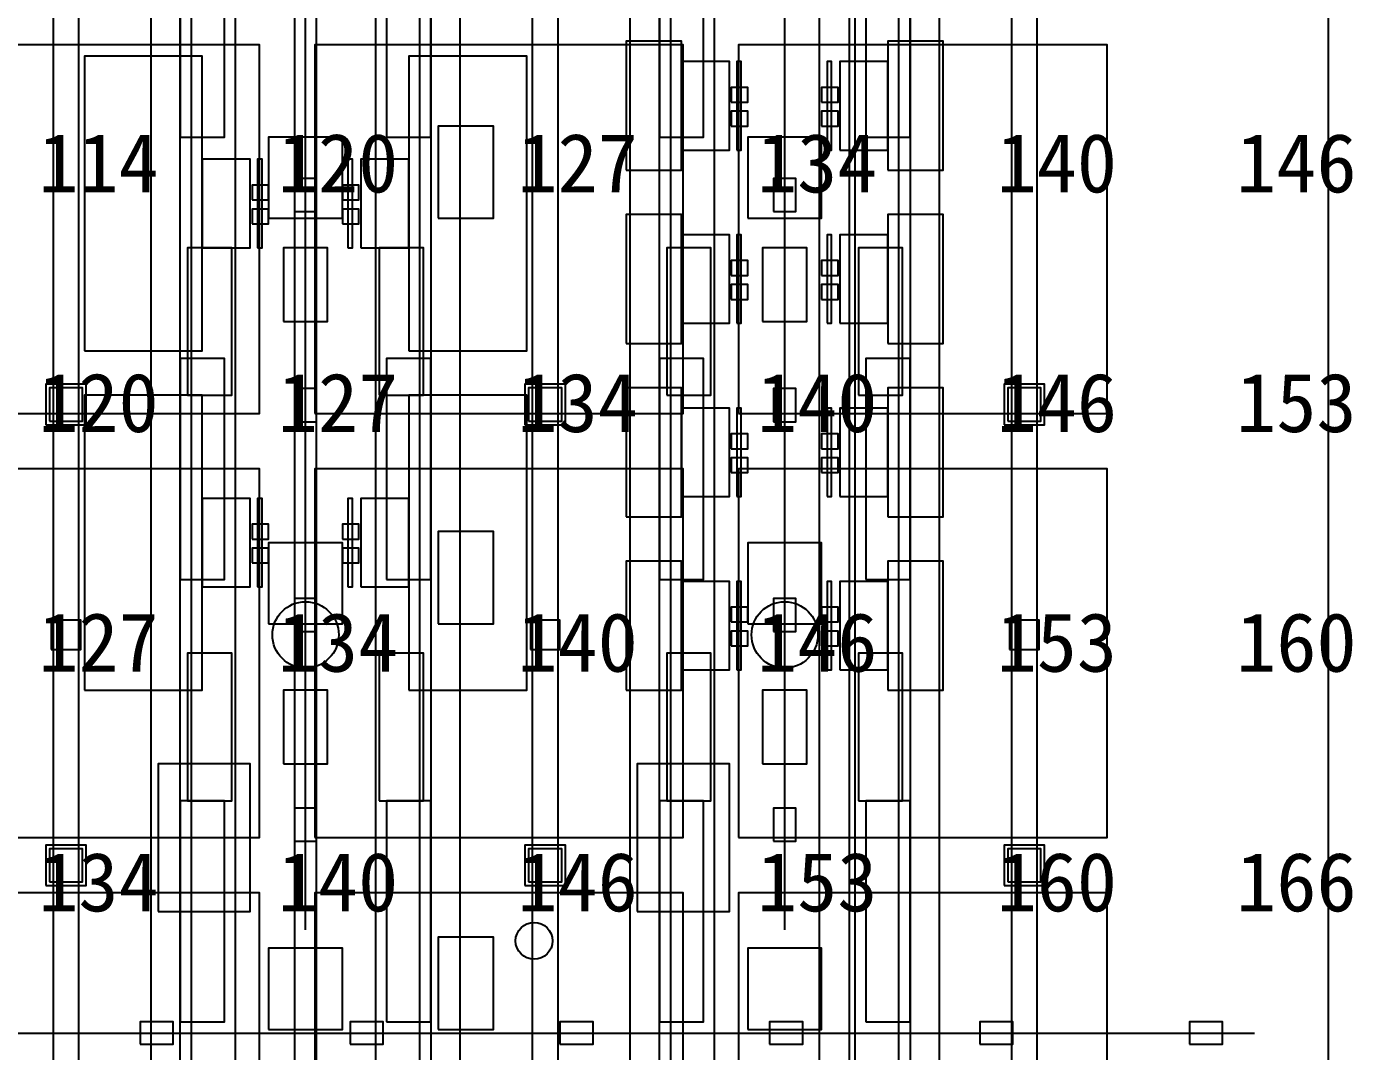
# Model space of a CAD drawing. Header units: metres. Extents: x -1640 to 1560, y -268 to 2338.
# Drawn here: x -34.32 to 1.65, y 2042.2 to 2070 of the extents above; entities that cross this region are included whole.
import ezdxf

# ---------------------------------------------------------------- set-up
doc = ezdxf.new("R2010")
doc.units = ezdxf.units.M
for name, color, linetype in [('1F_CHL', 4, 'Continuous'), ('1F_PUMP', 2, 'Continuous'), ('1F_SCR', 3, 'Continuous'), ('1F_STRUCT_COLUMN', 8, 'Continuous'), ('1F_ZONE', 3, 'Continuous'), ('2F_CSF_LATERAL_RACK_CONCEPT', 9, 'Continuous'), ('2F_RFG', 5, 'Continuous'), ('2F_STRUCT_COLUMN', 8, 'Continuous'), ('2F_VMB', 6, 'Continuous'), ('2F_ZONE', 3, 'Continuous'), ('3F_CLEANROOM_OVERHEAD_PIPE_DUCT_CONCEPT', 9, 'Continuous'), ('3F_EHS_EGRESS_DIST_M', 2, 'Continuous'), ('3F_EHS_EXTINGUISHER_HYDRANT_CABINET_CONCEPT', 1, 'Continuous'), ('3F_EHS_GAS_DETECTOR', 6, 'Continuous'), ('3F_FOUP', 5, 'Continuous'), ('3F_IMP', 1, 'Continuous'), ('3F_METRO', 2, 'Continuous'), ('3F_OHT', 9, 'Continuous'), ('3F_OHTV', 1, 'Continuous'), ('3F_STK', 3, 'Continuous'), ('3F_STRUCT_COLUMN', 8, 'Continuous'), ('3F_TBAR', 6, 'Continuous'), ('3F_ZONE', 3, 'Continuous'), ('4F_FFU', 1, 'Continuous'), ('4F_STRUCT_PLENUM_TRUSS_CONCEPT', 9, 'Continuous'), ('4F_ZONE', 3, 'Continuous'), ('5F_CHL', 4, 'Continuous'), ('5F_PUMP', 2, 'Continuous'), ('5F_SCR', 3, 'Continuous'), ('5F_STRUCT_COLUMN', 8, 'Continuous'), ('5F_ZONE', 3, 'Continuous'), ('6F_CSF_LATERAL_RACK_CONCEPT', 9, 'Continuous'), ('6F_RFG', 5, 'Continuous'), ('6F_STRUCT_COLUMN', 8, 'Continuous'), ('6F_VMB', 6, 'Continuous'), ('6F_ZONE', 3, 'Continuous'), ('7F_CLEANROOM_OVERHEAD_PIPE_DUCT_CONCEPT', 9, 'Continuous'), ('7F_EHS_EGRESS_DIST_M', 2, 'Continuous'), ('7F_EHS_EXTINGUISHER_HYDRANT_CABINET_CONCEPT', 1, 'Continuous'), ('7F_EHS_GAS_DETECTOR', 6, 'Continuous'), ('7F_FOUP', 5, 'Continuous'), ('7F_IMP', 1, 'Continuous'), ('7F_METRO', 2, 'Continuous'), ('7F_OHT', 9, 'Continuous'), ('7F_OHTV', 1, 'Continuous'), ('7F_STK', 3, 'Continuous'), ('7F_STRUCT_COLUMN', 8, 'Continuous'), ('7F_TBAR', 6, 'Continuous'), ('7F_ZONE', 3, 'Continuous'), ('8F_FFU', 1, 'Continuous'), ('8F_STRUCT_PLENUM_TRUSS_CONCEPT', 9, 'Continuous'), ('8F_ZONE', 3, 'Continuous'), ('EHS_TREATED_EXHAUST', 30, 'Continuous'), ('UTIL_PCW.R_CONCEPT', 1, 'Continuous'), ('UTIL_PCW.S_CONCEPT', 6, 'Continuous')]:
    doc.layers.add(name, color=color, linetype=linetype)

msp = doc.modelspace()

# ---------------------------------------------------------------- linework, layer by layer
at = {"layer": '1F_CHL'}
for points in [[(-23.15, 2064.8), (-21.65, 2064.8), (-21.65, 2067.3), (-23.15, 2067.3)], [(-23.15, 2053.8), (-21.65, 2053.8), (-21.65, 2056.3), (-23.15, 2056.3)], [(-23.15, 2042.8), (-21.65, 2042.8), (-21.65, 2045.3), (-23.15, 2045.3)]]:
    msp.add_lwpolyline(points, close=True, dxfattribs=at)
at = {"layer": '1F_PUMP'}
for points in [[(-29.95, 2060), (-28.75, 2060), (-28.75, 2064), (-29.95, 2064)], [(-24.75, 2060), (-23.55, 2060), (-23.55, 2064), (-24.75, 2064)], [(-16.95, 2060), (-15.75, 2060), (-15.75, 2064), (-16.95, 2064)], [(-11.75, 2060), (-10.55, 2060), (-10.55, 2064), (-11.75, 2064)], [(-29.95, 2049), (-28.75, 2049), (-28.75, 2053), (-29.95, 2053)], [(-24.75, 2049), (-23.55, 2049), (-23.55, 2053), (-24.75, 2053)], [(-16.95, 2049), (-15.75, 2049), (-15.75, 2053), (-16.95, 2053)], [(-11.75, 2049), (-10.55, 2049), (-10.55, 2053), (-11.75, 2053)]]:
    msp.add_lwpolyline(points, close=True, dxfattribs=at)
at = {"layer": '1F_SCR'}
for points in [[(-27.75, 2064.8), (-25.75, 2064.8), (-25.75, 2067), (-27.75, 2067)], [(-14.75, 2064.8), (-12.75, 2064.8), (-12.75, 2067), (-14.75, 2067)], [(-27.75, 2053.8), (-25.75, 2053.8), (-25.75, 2056), (-27.75, 2056)], [(-14.75, 2053.8), (-12.75, 2053.8), (-12.75, 2056), (-14.75, 2056)], [(-27.75, 2042.8), (-25.75, 2042.8), (-25.75, 2045), (-27.75, 2045)], [(-14.75, 2042.8), (-12.75, 2042.8), (-12.75, 2045), (-14.75, 2045)]]:
    msp.add_lwpolyline(points, close=True, dxfattribs=at)
at = {"layer": '1F_STRUCT_COLUMN'}
for points in [[(-33.8, 2059.2), (-32.7, 2059.2), (-32.7, 2060.3), (-33.8, 2060.3)], [(-20.8, 2059.2), (-19.7, 2059.2), (-19.7, 2060.3), (-20.8, 2060.3)], [(-7.8, 2059.2), (-6.7, 2059.2), (-6.7, 2060.3), (-7.8, 2060.3)], [(-33.8, 2046.7), (-32.7, 2046.7), (-32.7, 2047.8), (-33.8, 2047.8)], [(-20.8, 2046.7), (-19.7, 2046.7), (-19.7, 2047.8), (-20.8, 2047.8)], [(-7.8, 2046.7), (-6.7, 2046.7), (-6.7, 2047.8), (-7.8, 2047.8)]]:
    msp.add_lwpolyline(points, close=True, dxfattribs=at)
at = {"layer": '1F_ZONE'}
msp.add_lwpolyline([(-223.5, 1966), (1, 1966), (1, 2117), (-223.5, 2117)], close=True, dxfattribs=at)
at = {"layer": '2F_CSF_LATERAL_RACK_CONCEPT'}
for points in [[(-30.95, 1970), (-30.15, 1970), (-30.15, 2113), (-30.95, 2113)], [(-23.35, 1970), (-22.55, 1970), (-22.55, 2113), (-23.35, 2113)], [(-17.95, 1970), (-17.15, 1970), (-17.15, 2113), (-17.95, 2113)], [(-10.35, 1970), (-9.55, 1970), (-9.55, 2113), (-10.35, 2113)]]:
    msp.add_lwpolyline(points, close=True, dxfattribs=at)
at = {"layer": '2F_RFG'}
for points in [[(-30.15, 2067), (-28.95, 2067), (-28.95, 2073), (-30.15, 2073)], [(-24.55, 2067), (-23.35, 2067), (-23.35, 2073), (-24.55, 2073)], [(-17.15, 2067), (-15.95, 2067), (-15.95, 2073), (-17.15, 2073)], [(-11.55, 2067), (-10.35, 2067), (-10.35, 2073), (-11.55, 2073)], [(-30.15, 2055), (-28.95, 2055), (-28.95, 2061), (-30.15, 2061)], [(-24.55, 2055), (-23.35, 2055), (-23.35, 2061), (-24.55, 2061)], [(-17.15, 2055), (-15.95, 2055), (-15.95, 2061), (-17.15, 2061)], [(-11.55, 2055), (-10.35, 2055), (-10.35, 2061), (-11.55, 2061)], [(-30.15, 2043), (-28.95, 2043), (-28.95, 2049), (-30.15, 2049)], [(-24.55, 2043), (-23.35, 2043), (-23.35, 2049), (-24.55, 2049)], [(-17.15, 2043), (-15.95, 2043), (-15.95, 2049), (-17.15, 2049)], [(-11.55, 2043), (-10.35, 2043), (-10.35, 2049), (-11.55, 2049)]]:
    msp.add_lwpolyline(points, close=True, dxfattribs=at)
at = {"layer": '2F_STRUCT_COLUMN'}
for points in [[(-33.7, 2059.3), (-32.8, 2059.3), (-32.8, 2060.2), (-33.7, 2060.2)], [(-20.7, 2059.3), (-19.8, 2059.3), (-19.8, 2060.2), (-20.7, 2060.2)], [(-7.7, 2059.3), (-6.8, 2059.3), (-6.8, 2060.2), (-7.7, 2060.2)], [(-33.7, 2046.8), (-32.8, 2046.8), (-32.8, 2047.7), (-33.7, 2047.7)], [(-20.7, 2046.8), (-19.8, 2046.8), (-19.8, 2047.7), (-20.7, 2047.7)], [(-7.7, 2046.8), (-6.8, 2046.8), (-6.8, 2047.7), (-7.7, 2047.7)]]:
    msp.add_lwpolyline(points, close=True, dxfattribs=at)
at = {"layer": '2F_VMB'}
for points in [[(-27.35, 2062), (-26.15, 2062), (-26.15, 2064), (-27.35, 2064)], [(-14.35, 2062), (-13.15, 2062), (-13.15, 2064), (-14.35, 2064)], [(-27.35, 2050), (-26.15, 2050), (-26.15, 2052), (-27.35, 2052)], [(-14.35, 2050), (-13.15, 2050), (-13.15, 2052), (-14.35, 2052)]]:
    msp.add_lwpolyline(points, close=True, dxfattribs=at)
at = {"layer": '2F_ZONE'}
msp.add_lwpolyline([(-223.5, 1966), (1, 1966), (1, 2117), (-223.5, 2117)], close=True, dxfattribs=at)
at = {"layer": '3F_CLEANROOM_OVERHEAD_PIPE_DUCT_CONCEPT'}
for points in [[(-29.85, 1969), (-28.65, 1969), (-28.65, 2114), (-29.85, 2114)], [(-24.85, 1969), (-23.65, 1969), (-23.65, 2114), (-24.85, 2114)], [(-16.85, 1969), (-15.65, 1969), (-15.65, 2114), (-16.85, 2114)], [(-11.85, 1969), (-10.65, 1969), (-10.65, 2114), (-11.85, 2114)]]:
    msp.add_lwpolyline(points, close=True, dxfattribs=at)
at = {"layer": '3F_EHS_EXTINGUISHER_HYDRANT_CABINET_CONCEPT'}
msp.add_circle((-20.55, 2045.2), 0.5, dxfattribs=at)
at = {"layer": '3F_EHS_GAS_DETECTOR'}
for centre in [(-26.75, 2053.5), (-13.75, 2053.5)]:
    msp.add_circle(centre, 0.9, dxfattribs=at)
at = {"layer": '3F_FOUP'}
for points in [[(-15.2, 2067.95), (-14.75, 2067.95), (-14.75, 2068.35), (-15.2, 2068.35)], [(-12.75, 2067.95), (-12.3, 2067.95), (-12.3, 2068.35), (-12.75, 2068.35)], [(-15.2, 2067.3), (-14.75, 2067.3), (-14.75, 2067.7), (-15.2, 2067.7)], [(-12.75, 2067.3), (-12.3, 2067.3), (-12.3, 2067.7), (-12.75, 2067.7)], [(-28.2, 2065.3), (-27.75, 2065.3), (-27.75, 2065.7), (-28.2, 2065.7)], [(-25.75, 2065.3), (-25.3, 2065.3), (-25.3, 2065.7), (-25.75, 2065.7)], [(-28.2, 2064.65), (-27.75, 2064.65), (-27.75, 2065.05), (-28.2, 2065.05)], [(-25.75, 2064.65), (-25.3, 2064.65), (-25.3, 2065.05), (-25.75, 2065.05)], [(-15.2, 2063.25), (-14.75, 2063.25), (-14.75, 2063.65), (-15.2, 2063.65)], [(-12.75, 2063.25), (-12.3, 2063.25), (-12.3, 2063.65), (-12.75, 2063.65)], [(-15.2, 2062.6), (-14.75, 2062.6), (-14.75, 2063), (-15.2, 2063)], [(-12.75, 2062.6), (-12.3, 2062.6), (-12.3, 2063), (-12.75, 2063)], [(-15.2, 2058.55), (-14.75, 2058.55), (-14.75, 2058.95), (-15.2, 2058.95)], [(-12.75, 2058.55), (-12.3, 2058.55), (-12.3, 2058.95), (-12.75, 2058.95)], [(-15.2, 2057.9), (-14.75, 2057.9), (-14.75, 2058.3), (-15.2, 2058.3)], [(-12.75, 2057.9), (-12.3, 2057.9), (-12.3, 2058.3), (-12.75, 2058.3)], [(-28.2, 2056.1), (-27.75, 2056.1), (-27.75, 2056.5), (-28.2, 2056.5)], [(-25.75, 2056.1), (-25.3, 2056.1), (-25.3, 2056.5), (-25.75, 2056.5)], [(-28.2, 2055.45), (-27.75, 2055.45), (-27.75, 2055.85), (-28.2, 2055.85)], [(-25.75, 2055.45), (-25.3, 2055.45), (-25.3, 2055.85), (-25.75, 2055.85)], [(-15.2, 2053.85), (-14.75, 2053.85), (-14.75, 2054.25), (-15.2, 2054.25)], [(-12.75, 2053.85), (-12.3, 2053.85), (-12.3, 2054.25), (-12.75, 2054.25)], [(-15.2, 2053.2), (-14.75, 2053.2), (-14.75, 2053.6), (-15.2, 2053.6)], [(-12.75, 2053.2), (-12.3, 2053.2), (-12.3, 2053.6), (-12.75, 2053.6)]]:
    msp.add_lwpolyline(points, close=True, dxfattribs=at)
at = {"layer": '3F_IMP'}
for points in [[(-32.75, 2061.2), (-29.55, 2061.2), (-29.55, 2069.2), (-32.75, 2069.2)], [(-23.95, 2061.2), (-20.75, 2061.2), (-20.75, 2069.2), (-23.95, 2069.2)], [(-29.55, 2064), (-28.25, 2064), (-28.25, 2066.4), (-29.55, 2066.4)], [(-25.25, 2064), (-23.95, 2064), (-23.95, 2066.4), (-25.25, 2066.4)], [(-32.75, 2052), (-29.55, 2052), (-29.55, 2060), (-32.75, 2060)], [(-23.95, 2052), (-20.75, 2052), (-20.75, 2060), (-23.95, 2060)], [(-29.55, 2054.8), (-28.25, 2054.8), (-28.25, 2057.2), (-29.55, 2057.2)], [(-25.25, 2054.8), (-23.95, 2054.8), (-23.95, 2057.2), (-25.25, 2057.2)]]:
    msp.add_lwpolyline(points, close=True, dxfattribs=at)
at = {"layer": '3F_METRO'}
for points in [[(-18.05, 2066.1), (-16.55, 2066.1), (-16.55, 2069.6), (-18.05, 2069.6)], [(-10.95, 2066.1), (-9.45, 2066.1), (-9.45, 2069.6), (-10.95, 2069.6)], [(-16.55, 2066.65), (-15.25, 2066.65), (-15.25, 2069.05), (-16.55, 2069.05)], [(-12.25, 2066.65), (-10.95, 2066.65), (-10.95, 2069.05), (-12.25, 2069.05)], [(-18.05, 2061.4), (-16.55, 2061.4), (-16.55, 2064.9), (-18.05, 2064.9)], [(-10.95, 2061.4), (-9.45, 2061.4), (-9.45, 2064.9), (-10.95, 2064.9)], [(-16.55, 2061.95), (-15.25, 2061.95), (-15.25, 2064.35), (-16.55, 2064.35)], [(-12.25, 2061.95), (-10.95, 2061.95), (-10.95, 2064.35), (-12.25, 2064.35)], [(-18.05, 2056.7), (-16.55, 2056.7), (-16.55, 2060.2), (-18.05, 2060.2)], [(-10.95, 2056.7), (-9.45, 2056.7), (-9.45, 2060.2), (-10.95, 2060.2)], [(-16.55, 2057.25), (-15.25, 2057.25), (-15.25, 2059.65), (-16.55, 2059.65)], [(-12.25, 2057.25), (-10.95, 2057.25), (-10.95, 2059.65), (-12.25, 2059.65)], [(-18.05, 2052), (-16.55, 2052), (-16.55, 2055.5), (-18.05, 2055.5)], [(-10.95, 2052), (-9.45, 2052), (-9.45, 2055.5), (-10.95, 2055.5)], [(-16.55, 2052.55), (-15.25, 2052.55), (-15.25, 2054.95), (-16.55, 2054.95)], [(-12.25, 2052.55), (-10.95, 2052.55), (-10.95, 2054.95), (-12.25, 2054.95)]]:
    msp.add_lwpolyline(points, close=True, dxfattribs=at)
at = {"layer": '3F_OHT'}
for p, q in [((-26.75, 2045.5), (-26.75, 2114)), ((-13.75, 2045.5), (-13.75, 2114)), ((-221.5, 2042.7), (-1, 2042.7))]:
    msp.add_line(p, q, dxfattribs=at)
at = {"layer": '3F_OHTV'}
for points in [[(-27.05, 2064.98), (-26.45, 2064.98), (-26.45, 2065.88), (-27.05, 2065.88)], [(-14.05, 2064.98), (-13.45, 2064.98), (-13.45, 2065.88), (-14.05, 2065.88)], [(-27.05, 2059.28), (-26.45, 2059.28), (-26.45, 2060.18), (-27.05, 2060.18)], [(-14.05, 2059.28), (-13.45, 2059.28), (-13.45, 2060.18), (-14.05, 2060.18)], [(-27.05, 2053.59), (-26.45, 2053.59), (-26.45, 2054.49), (-27.05, 2054.49)], [(-14.05, 2053.59), (-13.45, 2053.59), (-13.45, 2054.49), (-14.05, 2054.49)], [(-27.05, 2047.9), (-26.45, 2047.9), (-26.45, 2048.8), (-27.05, 2048.8)], [(-14.05, 2047.9), (-13.45, 2047.9), (-13.45, 2048.8), (-14.05, 2048.8)], [(-31.24, 2042.4), (-30.34, 2042.4), (-30.34, 2043), (-31.24, 2043)], [(-25.54, 2042.4), (-24.64, 2042.4), (-24.64, 2043), (-25.54, 2043)], [(-19.85, 2042.4), (-18.95, 2042.4), (-18.95, 2043), (-19.85, 2043)], [(-14.16, 2042.4), (-13.26, 2042.4), (-13.26, 2043), (-14.16, 2043)], [(-8.46, 2042.4), (-7.56, 2042.4), (-7.56, 2043), (-8.46, 2043)], [(-2.77, 2042.4), (-1.87, 2042.4), (-1.87, 2043), (-2.77, 2043)]]:
    msp.add_lwpolyline(points, close=True, dxfattribs=at)
at = {"layer": '3F_STK'}
for points in [[(-30.75, 2046), (-28.25, 2046), (-28.25, 2050), (-30.75, 2050)], [(-17.75, 2046), (-15.25, 2046), (-15.25, 2050), (-17.75, 2050)]]:
    msp.add_lwpolyline(points, close=True, dxfattribs=at)
at = {"layer": '3F_STRUCT_COLUMN'}
for points in [[(-33.65, 2053.1), (-32.85, 2053.1), (-32.85, 2053.9), (-33.65, 2053.9)], [(-20.65, 2053.1), (-19.85, 2053.1), (-19.85, 2053.9), (-20.65, 2053.9)], [(-7.65, 2053.1), (-6.85, 2053.1), (-6.85, 2053.9), (-7.65, 2053.9)]]:
    msp.add_lwpolyline(points, close=True, dxfattribs=at)
at = {"layer": '3F_TBAR'}
for points in [[(-15.05, 2066.65), (-14.93, 2066.65), (-14.93, 2069.05), (-15.05, 2069.05)], [(-12.6, 2066.65), (-12.48, 2066.65), (-12.48, 2069.05), (-12.6, 2069.05)], [(-28.05, 2064), (-27.93, 2064), (-27.93, 2066.4), (-28.05, 2066.4)], [(-25.6, 2064), (-25.48, 2064), (-25.48, 2066.4), (-25.6, 2066.4)], [(-15.05, 2061.95), (-14.93, 2061.95), (-14.93, 2064.35), (-15.05, 2064.35)], [(-12.6, 2061.95), (-12.48, 2061.95), (-12.48, 2064.35), (-12.6, 2064.35)], [(-15.05, 2057.25), (-14.93, 2057.25), (-14.93, 2059.65), (-15.05, 2059.65)], [(-12.6, 2057.25), (-12.48, 2057.25), (-12.48, 2059.65), (-12.6, 2059.65)], [(-28.05, 2054.8), (-27.93, 2054.8), (-27.93, 2057.2), (-28.05, 2057.2)], [(-25.6, 2054.8), (-25.48, 2054.8), (-25.48, 2057.2), (-25.6, 2057.2)], [(-15.05, 2052.55), (-14.93, 2052.55), (-14.93, 2054.95), (-15.05, 2054.95)], [(-12.6, 2052.55), (-12.48, 2052.55), (-12.48, 2054.95), (-12.6, 2054.95)]]:
    msp.add_lwpolyline(points, close=True, dxfattribs=at)
at = {"layer": '3F_ZONE'}
msp.add_lwpolyline([(-223.5, 1966), (1, 1966), (1, 2117), (-223.5, 2117)], close=True, dxfattribs=at)
at = {"layer": '4F_FFU'}
for points in [[(-38, 2059.5), (-28, 2059.5), (-28, 2069.5), (-38, 2069.5)], [(-26.5, 2059.5), (-16.5, 2059.5), (-16.5, 2069.5), (-26.5, 2069.5)], [(-15, 2059.5), (-5, 2059.5), (-5, 2069.5), (-15, 2069.5)], [(-38, 2048), (-28, 2048), (-28, 2058), (-38, 2058)], [(-26.5, 2048), (-16.5, 2048), (-16.5, 2058), (-26.5, 2058)], [(-15, 2048), (-5, 2048), (-5, 2058), (-15, 2058)], [(-38, 2036.5), (-28, 2036.5), (-28, 2046.5), (-38, 2046.5)], [(-26.5, 2036.5), (-16.5, 2036.5), (-16.5, 2046.5), (-26.5, 2046.5)], [(-15, 2036.5), (-5, 2036.5), (-5, 2046.5), (-15, 2046.5)]]:
    msp.add_lwpolyline(points, close=True, dxfattribs=at)
at = {"layer": '4F_STRUCT_PLENUM_TRUSS_CONCEPT'}
for points in [[(-33.6, 1966), (-32.9, 1966), (-32.9, 2117), (-33.6, 2117)], [(-20.6, 1966), (-19.9, 1966), (-19.9, 2117), (-20.6, 2117)], [(-7.6, 1966), (-6.9, 1966), (-6.9, 2117), (-7.6, 2117)]]:
    msp.add_lwpolyline(points, close=True, dxfattribs=at)
at = {"layer": '4F_ZONE'}
msp.add_lwpolyline([(-223.5, 1966), (1, 1966), (1, 2117), (-223.5, 2117)], close=True, dxfattribs=at)
at = {"layer": '5F_CHL'}
for points in [[(-23.15, 2064.8), (-21.65, 2064.8), (-21.65, 2067.3), (-23.15, 2067.3)], [(-23.15, 2053.8), (-21.65, 2053.8), (-21.65, 2056.3), (-23.15, 2056.3)], [(-23.15, 2042.8), (-21.65, 2042.8), (-21.65, 2045.3), (-23.15, 2045.3)]]:
    msp.add_lwpolyline(points, close=True, dxfattribs=at)
at = {"layer": '5F_PUMP'}
for points in [[(-29.95, 2060), (-28.75, 2060), (-28.75, 2064), (-29.95, 2064)], [(-24.75, 2060), (-23.55, 2060), (-23.55, 2064), (-24.75, 2064)], [(-16.95, 2060), (-15.75, 2060), (-15.75, 2064), (-16.95, 2064)], [(-11.75, 2060), (-10.55, 2060), (-10.55, 2064), (-11.75, 2064)], [(-29.95, 2049), (-28.75, 2049), (-28.75, 2053), (-29.95, 2053)], [(-24.75, 2049), (-23.55, 2049), (-23.55, 2053), (-24.75, 2053)], [(-16.95, 2049), (-15.75, 2049), (-15.75, 2053), (-16.95, 2053)], [(-11.75, 2049), (-10.55, 2049), (-10.55, 2053), (-11.75, 2053)]]:
    msp.add_lwpolyline(points, close=True, dxfattribs=at)
at = {"layer": '5F_SCR'}
for points in [[(-27.75, 2064.8), (-25.75, 2064.8), (-25.75, 2067), (-27.75, 2067)], [(-14.75, 2064.8), (-12.75, 2064.8), (-12.75, 2067), (-14.75, 2067)], [(-27.75, 2053.8), (-25.75, 2053.8), (-25.75, 2056), (-27.75, 2056)], [(-14.75, 2053.8), (-12.75, 2053.8), (-12.75, 2056), (-14.75, 2056)], [(-27.75, 2042.8), (-25.75, 2042.8), (-25.75, 2045), (-27.75, 2045)], [(-14.75, 2042.8), (-12.75, 2042.8), (-12.75, 2045), (-14.75, 2045)]]:
    msp.add_lwpolyline(points, close=True, dxfattribs=at)
at = {"layer": '5F_STRUCT_COLUMN'}
for points in [[(-33.8, 2059.2), (-32.7, 2059.2), (-32.7, 2060.3), (-33.8, 2060.3)], [(-20.8, 2059.2), (-19.7, 2059.2), (-19.7, 2060.3), (-20.8, 2060.3)], [(-7.8, 2059.2), (-6.7, 2059.2), (-6.7, 2060.3), (-7.8, 2060.3)], [(-33.8, 2046.7), (-32.7, 2046.7), (-32.7, 2047.8), (-33.8, 2047.8)], [(-20.8, 2046.7), (-19.7, 2046.7), (-19.7, 2047.8), (-20.8, 2047.8)], [(-7.8, 2046.7), (-6.7, 2046.7), (-6.7, 2047.8), (-7.8, 2047.8)]]:
    msp.add_lwpolyline(points, close=True, dxfattribs=at)
at = {"layer": '5F_ZONE'}
msp.add_lwpolyline([(-223.5, 1966), (1, 1966), (1, 2117), (-223.5, 2117)], close=True, dxfattribs=at)
at = {"layer": '6F_CSF_LATERAL_RACK_CONCEPT'}
for points in [[(-30.95, 1970), (-30.15, 1970), (-30.15, 2113), (-30.95, 2113)], [(-23.35, 1970), (-22.55, 1970), (-22.55, 2113), (-23.35, 2113)], [(-17.95, 1970), (-17.15, 1970), (-17.15, 2113), (-17.95, 2113)], [(-10.35, 1970), (-9.55, 1970), (-9.55, 2113), (-10.35, 2113)]]:
    msp.add_lwpolyline(points, close=True, dxfattribs=at)
at = {"layer": '6F_RFG'}
for points in [[(-30.15, 2067), (-28.95, 2067), (-28.95, 2073), (-30.15, 2073)], [(-24.55, 2067), (-23.35, 2067), (-23.35, 2073), (-24.55, 2073)], [(-17.15, 2067), (-15.95, 2067), (-15.95, 2073), (-17.15, 2073)], [(-11.55, 2067), (-10.35, 2067), (-10.35, 2073), (-11.55, 2073)], [(-30.15, 2055), (-28.95, 2055), (-28.95, 2061), (-30.15, 2061)], [(-24.55, 2055), (-23.35, 2055), (-23.35, 2061), (-24.55, 2061)], [(-17.15, 2055), (-15.95, 2055), (-15.95, 2061), (-17.15, 2061)], [(-11.55, 2055), (-10.35, 2055), (-10.35, 2061), (-11.55, 2061)], [(-30.15, 2043), (-28.95, 2043), (-28.95, 2049), (-30.15, 2049)], [(-24.55, 2043), (-23.35, 2043), (-23.35, 2049), (-24.55, 2049)], [(-17.15, 2043), (-15.95, 2043), (-15.95, 2049), (-17.15, 2049)], [(-11.55, 2043), (-10.35, 2043), (-10.35, 2049), (-11.55, 2049)]]:
    msp.add_lwpolyline(points, close=True, dxfattribs=at)
at = {"layer": '6F_STRUCT_COLUMN'}
for points in [[(-33.7, 2059.3), (-32.8, 2059.3), (-32.8, 2060.2), (-33.7, 2060.2)], [(-20.7, 2059.3), (-19.8, 2059.3), (-19.8, 2060.2), (-20.7, 2060.2)], [(-7.7, 2059.3), (-6.8, 2059.3), (-6.8, 2060.2), (-7.7, 2060.2)], [(-33.7, 2046.8), (-32.8, 2046.8), (-32.8, 2047.7), (-33.7, 2047.7)], [(-20.7, 2046.8), (-19.8, 2046.8), (-19.8, 2047.7), (-20.7, 2047.7)], [(-7.7, 2046.8), (-6.8, 2046.8), (-6.8, 2047.7), (-7.7, 2047.7)]]:
    msp.add_lwpolyline(points, close=True, dxfattribs=at)
at = {"layer": '6F_VMB'}
for points in [[(-27.35, 2062), (-26.15, 2062), (-26.15, 2064), (-27.35, 2064)], [(-14.35, 2062), (-13.15, 2062), (-13.15, 2064), (-14.35, 2064)], [(-27.35, 2050), (-26.15, 2050), (-26.15, 2052), (-27.35, 2052)], [(-14.35, 2050), (-13.15, 2050), (-13.15, 2052), (-14.35, 2052)]]:
    msp.add_lwpolyline(points, close=True, dxfattribs=at)
at = {"layer": '6F_ZONE'}
msp.add_lwpolyline([(-223.5, 1966), (1, 1966), (1, 2117), (-223.5, 2117)], close=True, dxfattribs=at)
at = {"layer": '7F_CLEANROOM_OVERHEAD_PIPE_DUCT_CONCEPT'}
for points in [[(-29.85, 1969), (-28.65, 1969), (-28.65, 2114), (-29.85, 2114)], [(-24.85, 1969), (-23.65, 1969), (-23.65, 2114), (-24.85, 2114)], [(-16.85, 1969), (-15.65, 1969), (-15.65, 2114), (-16.85, 2114)], [(-11.85, 1969), (-10.65, 1969), (-10.65, 2114), (-11.85, 2114)]]:
    msp.add_lwpolyline(points, close=True, dxfattribs=at)
at = {"layer": '7F_EHS_EXTINGUISHER_HYDRANT_CABINET_CONCEPT'}
msp.add_circle((-20.55, 2045.2), 0.5, dxfattribs=at)
at = {"layer": '7F_EHS_GAS_DETECTOR'}
for centre in [(-26.75, 2053.5), (-13.75, 2053.5)]:
    msp.add_circle(centre, 0.9, dxfattribs=at)
at = {"layer": '7F_FOUP'}
for points in [[(-15.2, 2067.95), (-14.75, 2067.95), (-14.75, 2068.35), (-15.2, 2068.35)], [(-12.75, 2067.95), (-12.3, 2067.95), (-12.3, 2068.35), (-12.75, 2068.35)], [(-15.2, 2067.3), (-14.75, 2067.3), (-14.75, 2067.7), (-15.2, 2067.7)], [(-12.75, 2067.3), (-12.3, 2067.3), (-12.3, 2067.7), (-12.75, 2067.7)], [(-28.2, 2065.3), (-27.75, 2065.3), (-27.75, 2065.7), (-28.2, 2065.7)], [(-25.75, 2065.3), (-25.3, 2065.3), (-25.3, 2065.7), (-25.75, 2065.7)], [(-28.2, 2064.65), (-27.75, 2064.65), (-27.75, 2065.05), (-28.2, 2065.05)], [(-25.75, 2064.65), (-25.3, 2064.65), (-25.3, 2065.05), (-25.75, 2065.05)], [(-15.2, 2063.25), (-14.75, 2063.25), (-14.75, 2063.65), (-15.2, 2063.65)], [(-12.75, 2063.25), (-12.3, 2063.25), (-12.3, 2063.65), (-12.75, 2063.65)], [(-15.2, 2062.6), (-14.75, 2062.6), (-14.75, 2063), (-15.2, 2063)], [(-12.75, 2062.6), (-12.3, 2062.6), (-12.3, 2063), (-12.75, 2063)], [(-15.2, 2058.55), (-14.75, 2058.55), (-14.75, 2058.95), (-15.2, 2058.95)], [(-12.75, 2058.55), (-12.3, 2058.55), (-12.3, 2058.95), (-12.75, 2058.95)], [(-15.2, 2057.9), (-14.75, 2057.9), (-14.75, 2058.3), (-15.2, 2058.3)], [(-12.75, 2057.9), (-12.3, 2057.9), (-12.3, 2058.3), (-12.75, 2058.3)], [(-28.2, 2056.1), (-27.75, 2056.1), (-27.75, 2056.5), (-28.2, 2056.5)], [(-25.75, 2056.1), (-25.3, 2056.1), (-25.3, 2056.5), (-25.75, 2056.5)], [(-28.2, 2055.45), (-27.75, 2055.45), (-27.75, 2055.85), (-28.2, 2055.85)], [(-25.75, 2055.45), (-25.3, 2055.45), (-25.3, 2055.85), (-25.75, 2055.85)], [(-15.2, 2053.85), (-14.75, 2053.85), (-14.75, 2054.25), (-15.2, 2054.25)], [(-12.75, 2053.85), (-12.3, 2053.85), (-12.3, 2054.25), (-12.75, 2054.25)], [(-15.2, 2053.2), (-14.75, 2053.2), (-14.75, 2053.6), (-15.2, 2053.6)], [(-12.75, 2053.2), (-12.3, 2053.2), (-12.3, 2053.6), (-12.75, 2053.6)]]:
    msp.add_lwpolyline(points, close=True, dxfattribs=at)
at = {"layer": '7F_IMP'}
for points in [[(-32.75, 2061.2), (-29.55, 2061.2), (-29.55, 2069.2), (-32.75, 2069.2)], [(-23.95, 2061.2), (-20.75, 2061.2), (-20.75, 2069.2), (-23.95, 2069.2)], [(-29.55, 2064), (-28.25, 2064), (-28.25, 2066.4), (-29.55, 2066.4)], [(-25.25, 2064), (-23.95, 2064), (-23.95, 2066.4), (-25.25, 2066.4)], [(-32.75, 2052), (-29.55, 2052), (-29.55, 2060), (-32.75, 2060)], [(-23.95, 2052), (-20.75, 2052), (-20.75, 2060), (-23.95, 2060)], [(-29.55, 2054.8), (-28.25, 2054.8), (-28.25, 2057.2), (-29.55, 2057.2)], [(-25.25, 2054.8), (-23.95, 2054.8), (-23.95, 2057.2), (-25.25, 2057.2)]]:
    msp.add_lwpolyline(points, close=True, dxfattribs=at)
at = {"layer": '7F_METRO'}
for points in [[(-18.05, 2066.1), (-16.55, 2066.1), (-16.55, 2069.6), (-18.05, 2069.6)], [(-10.95, 2066.1), (-9.45, 2066.1), (-9.45, 2069.6), (-10.95, 2069.6)], [(-16.55, 2066.65), (-15.25, 2066.65), (-15.25, 2069.05), (-16.55, 2069.05)], [(-12.25, 2066.65), (-10.95, 2066.65), (-10.95, 2069.05), (-12.25, 2069.05)], [(-18.05, 2061.4), (-16.55, 2061.4), (-16.55, 2064.9), (-18.05, 2064.9)], [(-10.95, 2061.4), (-9.45, 2061.4), (-9.45, 2064.9), (-10.95, 2064.9)], [(-16.55, 2061.95), (-15.25, 2061.95), (-15.25, 2064.35), (-16.55, 2064.35)], [(-12.25, 2061.95), (-10.95, 2061.95), (-10.95, 2064.35), (-12.25, 2064.35)], [(-18.05, 2056.7), (-16.55, 2056.7), (-16.55, 2060.2), (-18.05, 2060.2)], [(-10.95, 2056.7), (-9.45, 2056.7), (-9.45, 2060.2), (-10.95, 2060.2)], [(-16.55, 2057.25), (-15.25, 2057.25), (-15.25, 2059.65), (-16.55, 2059.65)], [(-12.25, 2057.25), (-10.95, 2057.25), (-10.95, 2059.65), (-12.25, 2059.65)], [(-18.05, 2052), (-16.55, 2052), (-16.55, 2055.5), (-18.05, 2055.5)], [(-10.95, 2052), (-9.45, 2052), (-9.45, 2055.5), (-10.95, 2055.5)], [(-16.55, 2052.55), (-15.25, 2052.55), (-15.25, 2054.95), (-16.55, 2054.95)], [(-12.25, 2052.55), (-10.95, 2052.55), (-10.95, 2054.95), (-12.25, 2054.95)]]:
    msp.add_lwpolyline(points, close=True, dxfattribs=at)
at = {"layer": '7F_OHT'}
for p, q in [((-26.75, 2045.5), (-26.75, 2114)), ((-13.75, 2045.5), (-13.75, 2114)), ((-221.5, 2042.7), (-1, 2042.7))]:
    msp.add_line(p, q, dxfattribs=at)
at = {"layer": '7F_OHTV'}
for points in [[(-27.05, 2064.98), (-26.45, 2064.98), (-26.45, 2065.88), (-27.05, 2065.88)], [(-14.05, 2064.98), (-13.45, 2064.98), (-13.45, 2065.88), (-14.05, 2065.88)], [(-27.05, 2059.28), (-26.45, 2059.28), (-26.45, 2060.18), (-27.05, 2060.18)], [(-14.05, 2059.28), (-13.45, 2059.28), (-13.45, 2060.18), (-14.05, 2060.18)], [(-27.05, 2053.59), (-26.45, 2053.59), (-26.45, 2054.49), (-27.05, 2054.49)], [(-14.05, 2053.59), (-13.45, 2053.59), (-13.45, 2054.49), (-14.05, 2054.49)], [(-27.05, 2047.9), (-26.45, 2047.9), (-26.45, 2048.8), (-27.05, 2048.8)], [(-14.05, 2047.9), (-13.45, 2047.9), (-13.45, 2048.8), (-14.05, 2048.8)], [(-31.24, 2042.4), (-30.34, 2042.4), (-30.34, 2043), (-31.24, 2043)], [(-25.54, 2042.4), (-24.64, 2042.4), (-24.64, 2043), (-25.54, 2043)], [(-19.85, 2042.4), (-18.95, 2042.4), (-18.95, 2043), (-19.85, 2043)], [(-14.16, 2042.4), (-13.26, 2042.4), (-13.26, 2043), (-14.16, 2043)], [(-8.46, 2042.4), (-7.56, 2042.4), (-7.56, 2043), (-8.46, 2043)], [(-2.77, 2042.4), (-1.87, 2042.4), (-1.87, 2043), (-2.77, 2043)]]:
    msp.add_lwpolyline(points, close=True, dxfattribs=at)
at = {"layer": '7F_STK'}
for points in [[(-30.75, 2046), (-28.25, 2046), (-28.25, 2050), (-30.75, 2050)], [(-17.75, 2046), (-15.25, 2046), (-15.25, 2050), (-17.75, 2050)]]:
    msp.add_lwpolyline(points, close=True, dxfattribs=at)
at = {"layer": '7F_STRUCT_COLUMN'}
for points in [[(-33.65, 2053.1), (-32.85, 2053.1), (-32.85, 2053.9), (-33.65, 2053.9)], [(-20.65, 2053.1), (-19.85, 2053.1), (-19.85, 2053.9), (-20.65, 2053.9)], [(-7.65, 2053.1), (-6.85, 2053.1), (-6.85, 2053.9), (-7.65, 2053.9)]]:
    msp.add_lwpolyline(points, close=True, dxfattribs=at)
at = {"layer": '7F_TBAR'}
for points in [[(-15.05, 2066.65), (-14.93, 2066.65), (-14.93, 2069.05), (-15.05, 2069.05)], [(-12.6, 2066.65), (-12.48, 2066.65), (-12.48, 2069.05), (-12.6, 2069.05)], [(-28.05, 2064), (-27.93, 2064), (-27.93, 2066.4), (-28.05, 2066.4)], [(-25.6, 2064), (-25.48, 2064), (-25.48, 2066.4), (-25.6, 2066.4)], [(-15.05, 2061.95), (-14.93, 2061.95), (-14.93, 2064.35), (-15.05, 2064.35)], [(-12.6, 2061.95), (-12.48, 2061.95), (-12.48, 2064.35), (-12.6, 2064.35)], [(-15.05, 2057.25), (-14.93, 2057.25), (-14.93, 2059.65), (-15.05, 2059.65)], [(-12.6, 2057.25), (-12.48, 2057.25), (-12.48, 2059.65), (-12.6, 2059.65)], [(-28.05, 2054.8), (-27.93, 2054.8), (-27.93, 2057.2), (-28.05, 2057.2)], [(-25.6, 2054.8), (-25.48, 2054.8), (-25.48, 2057.2), (-25.6, 2057.2)], [(-15.05, 2052.55), (-14.93, 2052.55), (-14.93, 2054.95), (-15.05, 2054.95)], [(-12.6, 2052.55), (-12.48, 2052.55), (-12.48, 2054.95), (-12.6, 2054.95)]]:
    msp.add_lwpolyline(points, close=True, dxfattribs=at)
at = {"layer": '7F_ZONE'}
msp.add_lwpolyline([(-223.5, 1966), (1, 1966), (1, 2117), (-223.5, 2117)], close=True, dxfattribs=at)
at = {"layer": '8F_FFU'}
for points in [[(-38, 2059.5), (-28, 2059.5), (-28, 2069.5), (-38, 2069.5)], [(-26.5, 2059.5), (-16.5, 2059.5), (-16.5, 2069.5), (-26.5, 2069.5)], [(-15, 2059.5), (-5, 2059.5), (-5, 2069.5), (-15, 2069.5)], [(-38, 2048), (-28, 2048), (-28, 2058), (-38, 2058)], [(-26.5, 2048), (-16.5, 2048), (-16.5, 2058), (-26.5, 2058)], [(-15, 2048), (-5, 2048), (-5, 2058), (-15, 2058)], [(-38, 2036.5), (-28, 2036.5), (-28, 2046.5), (-38, 2046.5)], [(-26.5, 2036.5), (-16.5, 2036.5), (-16.5, 2046.5), (-26.5, 2046.5)], [(-15, 2036.5), (-5, 2036.5), (-5, 2046.5), (-15, 2046.5)]]:
    msp.add_lwpolyline(points, close=True, dxfattribs=at)
at = {"layer": '8F_STRUCT_PLENUM_TRUSS_CONCEPT'}
for points in [[(-33.6, 1966), (-32.9, 1966), (-32.9, 2117), (-33.6, 2117)], [(-20.6, 1966), (-19.9, 1966), (-19.9, 2117), (-20.6, 2117)], [(-7.6, 1966), (-6.9, 1966), (-6.9, 2117), (-7.6, 2117)]]:
    msp.add_lwpolyline(points, close=True, dxfattribs=at)
at = {"layer": '8F_ZONE'}
msp.add_lwpolyline([(-223.5, 1966), (1, 1966), (1, 2117), (-223.5, 2117)], close=True, dxfattribs=at)
at = {"layer": 'EHS_TREATED_EXHAUST'}
msp.add_lwpolyline([(-27.05, 1970), (-26.45, 1970), (-26.45, 2125), (-27.05, 2125)], close=True, dxfattribs=at)
msp.add_lwpolyline([(-27.05, 1970), (-26.45, 1970), (-26.45, 2125), (-27.05, 2125)], close=True, dxfattribs=at)
at = {"layer": 'UTIL_PCW.R_CONCEPT'}
msp.add_line((-11.995, 1971.78), (-11.995, 2111.23), dxfattribs=at)
msp.add_line((-11.995, 1971.78), (-11.995, 2111.23), dxfattribs=at)
at = {"layer": 'UTIL_PCW.S_CONCEPT'}
msp.add_line((-12.805, 1971.78), (-12.805, 2111.23), dxfattribs=at)
msp.add_line((-12.805, 1971.78), (-12.805, 2111.23), dxfattribs=at)

# ---------------------------------------------------------------- texts
at = {"layer": '3F_EHS_EGRESS_DIST_M'}
for s, p in [('114', (-34, 2065.5)), ('120', (-27.5, 2065.5)), ('127', (-21, 2065.5)), ('134', (-14.5, 2065.5)), ('140', (-8, 2065.5)), ('146', (-1.5, 2065.5)), ('120', (-34, 2059)), ('127', (-27.5, 2059)), ('134', (-21, 2059)), ('140', (-14.5, 2059)), ('146', (-8, 2059)), ('153', (-1.5, 2059)), ('127', (-34, 2052.5)), ('134', (-27.5, 2052.5)), ('140', (-21, 2052.5)), ('146', (-14.5, 2052.5)), ('153', (-8, 2052.5)), ('160', (-1.5, 2052.5)), ('134', (-34, 2046)), ('140', (-27.5, 2046)), ('146', (-21, 2046)), ('153', (-14.5, 2046)), ('160', (-8, 2046)), ('166', (-1.5, 2046))]:
    msp.add_text(s, height=1.6, dxfattribs=at).set_placement(p)
at = {"layer": '7F_EHS_EGRESS_DIST_M'}
for s, p in [('114', (-34, 2065.5)), ('120', (-27.5, 2065.5)), ('127', (-21, 2065.5)), ('134', (-14.5, 2065.5)), ('140', (-8, 2065.5)), ('146', (-1.5, 2065.5)), ('120', (-34, 2059)), ('127', (-27.5, 2059)), ('134', (-21, 2059)), ('140', (-14.5, 2059)), ('146', (-8, 2059)), ('153', (-1.5, 2059)), ('127', (-34, 2052.5)), ('134', (-27.5, 2052.5)), ('140', (-21, 2052.5)), ('146', (-14.5, 2052.5)), ('153', (-8, 2052.5)), ('160', (-1.5, 2052.5)), ('134', (-34, 2046)), ('140', (-27.5, 2046)), ('146', (-21, 2046)), ('153', (-14.5, 2046)), ('160', (-8, 2046)), ('166', (-1.5, 2046))]:
    msp.add_text(s, height=1.6, dxfattribs=at).set_placement(p)

doc.saveas('drawing.dxf')
